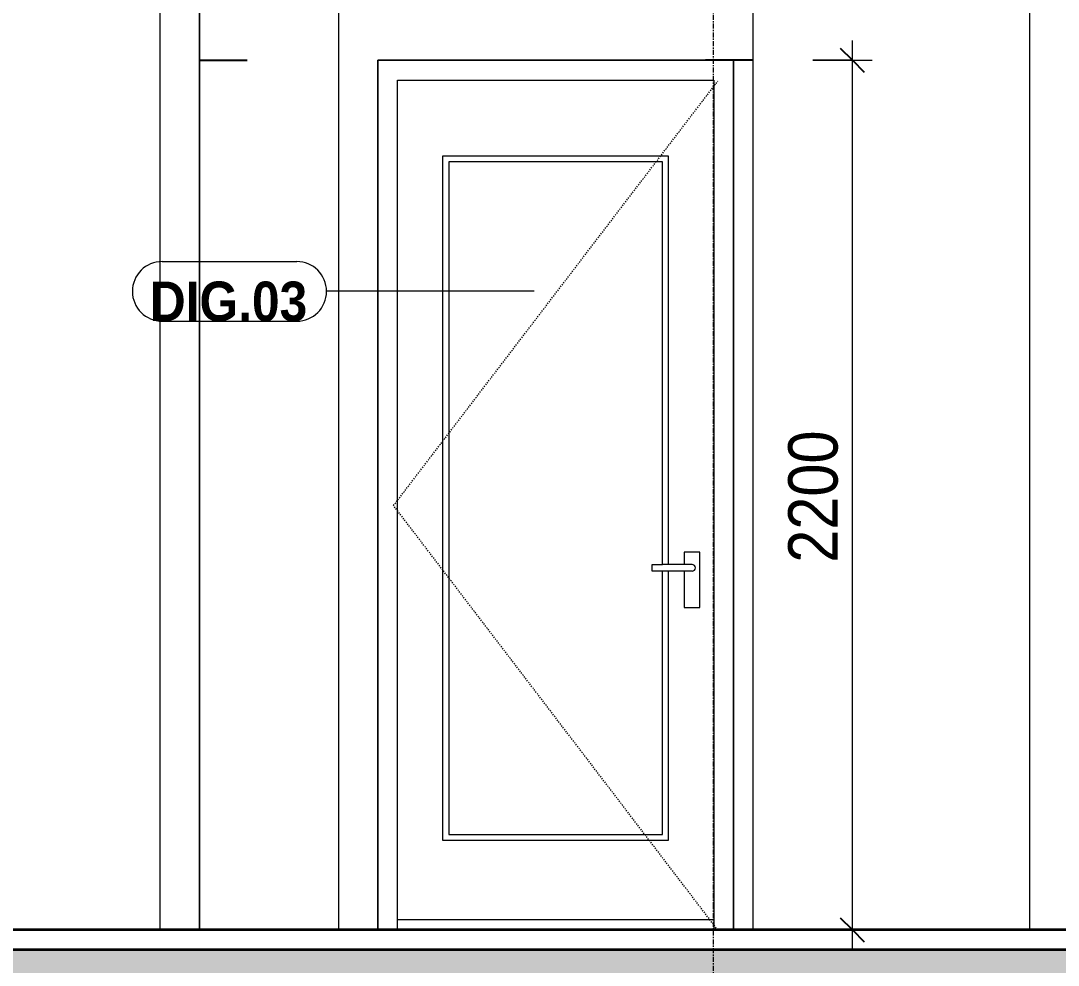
# Model space of a CAD drawing. Header units: millimetres. Extents: x 41758 to 237109, y 3795 to 78637.
# Drawn here: x 60229 to 62854, y 5511 to 7900 of the extents above; entities that cross this region are included whole.
import ezdxf

# ---------------------------------------------------------------- set-up
doc = ezdxf.new("R2010")
doc.units = ezdxf.units.MM
for name, pattern in [('Centre', [31.75, 6.35, -4.7625, 15.875, -4.7625]), ('Dash', [6, 3, -3]), ('Grid Line', [22.225, 12.7, -3.175, 3.175, -3.175]), ('IMPORT-CENTER _2_', [40.64, 25.4, -5.08, 5.08, -5.08])]:
    doc.linetypes.add(name, pattern=pattern)
for name, color, linetype, lineweight in [('0-4', 90, 'Continuous', 5), ('A-ANNO-DIMS', 211, 'Continuous', 9), ('A-ANNO-DIMS-50', 211, 'Continuous', 9), ('A-DETL-GENF-4', 9, 'Continuous', 18), ('A-DETL-GENF-HDLN-1', 7, 'Dash', 18), ('A-DETL-MEDM', 33, 'Continuous', 35), ('A-DOOR', 31, 'Continuous', 18), ('A-DOOR-1', 7, 'Continuous', 18), ('A-DOOR-3', 10, 'Continuous', 25), ('A-DOOR-IDEN', 31, 'Continuous', 9), ('A-FLOR-FNSH-1', 250, 'Continuous', 35), ('A-FLOR-LEVL-2', 51, 'Centre', 9), ('A-WALL', 113, 'Continuous', 18), ('A-WALL-3', 7, 'Continuous', 18), ('G-IMPT', 8, 'Continuous', 18), ('G-IMPT-3', 8, 'IMPORT-CENTER _2_', 18), ('M-EQPM', 50, 'Continuous', 18), ('M-EQPM-2', 50, 'Continuous', 25), ('S-COLS-6', 7, 'Continuous', 18), ('S-GRID-1', 1, 'Grid Line', 9)]:
    doc.layers.add(name, color=color, linetype=linetype, lineweight=lineweight)
doc.styles.add('Arial_B_1', font='arialbd.ttf', dxfattribs={"width": 0.9, "height": 100})
doc.styles.add('UTM Avo', font='', dxfattribs={"width": 0.9, "height": 125})
doc.styles.get('UTM Avo').set_extended_font_data('UTM Avo')
doc.dimstyles.new('1_Dim_chi_tiet_2_5', dxfattribs={"dimscale": 304.8, "dimtxt": 124.912619, "dimasz": 0.19685, "dimexe": 0.164042, "dimexo": 0.0625, "dimgap": 0.016404, "dimtad": 1, "dimdec": 0, "dimrnd": 5, "dimzin": 0, "dimdsep": 46, "dimtxsty": 'UTM Avo', "dimblk1": 'OBLIQUE', "dimblk2": 'OBLIQUE', "dimsah": 1, "dimcen": 0.09, "dimdle": 0.164042, "dimazin": 0, "dimtfac": 1, "dimtdec": 4, "dimtix": 1, "dimtmove": 0, "dimatfit": 3, "dimfxl": 0.328084, "dimfxlon": 1, "dimtvp": 1, "dimtolj": 1, "dimtzin": 0, "dimarcsym": 2})

# ---------------------------------------------------------------- blocks, each defined once
blk = doc.blocks.new('DOOR_CW_01 CANH MO-PANEL KINH - DIG_02-800x2200-CỬA NHÔM KÍNH-400864-TKCS_CĂN HỘ LOẠI 6 - MẶT CẮT 1')
at = {"layer": 'A-DOOR-3'}
blk.add_line((37936.9, 7800), (38056.9, 7800), dxfattribs=at)
blk = doc.blocks.new('DOOR_CW_01 CANH MO-PANEL KINH - DIW_01-900x2200-CỬA GỖ VÂN LAMINATE-553393-TKCS_CĂN HỘ LOẠI 6 - MẶT CẮT 1')
at = {"layer": 'A-DETL-GENF-HDLN-1'}
for p, q in [((38427.4, 6673.5), (39247.4, 7747)), ((39247.4, 5600), (38427.4, 6673.5))]:
    blk.add_line(p, q, dxfattribs=at)
at = {"layer": 'A-DOOR-1'}
for p, q in [((39287.4, 7800), (38387.4, 7800)), ((38387.4, 7800), (38387.4, 5600)), ((39287.4, 5600), (39287.4, 7800)), ((38437.4, 5600), (38437.4, 7750)), ((38437.4, 7750), (39237.4, 7750)), ((39237.4, 7750), (39237.4, 5600)), ((38552.4, 7558), (39122.4, 7558)), ((38552.4, 5826), (38552.4, 7558)), ((39107.4, 7543), (38567.4, 7543)), ((38567.4, 7543), (38567.4, 5841)), ((39107.4, 6524.5), (39107.4, 7543)), ((39122.4, 7558), (39122.4, 6524.5)), ((39162.6, 6556), (39162.6, 6524.5)), ((39202.1, 6556), (39162.6, 6556)), ((39202.1, 6416), (39202.1, 6556)), ((39081.6, 6524.5), (39107.4, 6524.5)), ((39081.6, 6507.5), (39081.6, 6524.5)), ((39182.4, 6524.5), (39107.4, 6524.5)), ((39107.4, 6507.5), (39081.6, 6507.5)), ((39107.4, 5841), (39107.4, 6507.5)), ((39182.4, 6507.5), (39107.4, 6507.5)), ((39122.4, 6507.5), (39122.4, 5826)), ((39162.6, 6507.5), (39162.6, 6416)), ((39162.6, 6416), (39202.1, 6416)), ((38567.4, 5841), (39107.4, 5841)), ((39122.4, 5826), (38552.4, 5826)), ((38437.4, 5626), (39237.4, 5626))]:
    blk.add_line(p, q, dxfattribs=at)
for start, end in [(0, 90), (270, 360)]:
    blk.add_arc((39182.4, 6516), 8.5, start, end, dxfattribs=at)
blk = doc.blocks.new('DOOR_CW_01 CANH MO-PANEL KINH - DIW_01-900x2200-CỬA GỖ VÂN LAMINATE-553375-TKCS_CĂN HỘ LOẠI 6 - MẶT CẮT 1')
at = {"layer": 'A-DOOR-3'}
blk.add_line((39336.9, 7800), (39216.9, 7800), dxfattribs=at)
blk = doc.blocks.new('NCV_TKTC_TANG 2_rvt-2-TKCS_CĂN HỘ LOẠI 6 - MẶT CẮT 1')
at = {"layer": 'A-FLOR-FNSH-1'}
blk.add_line((43336.9, 5600), (35736.9, 5600), dxfattribs=at)
at = {"layer": 'A-WALL-3'}
for p, q in [((37936.9, 8100), (37936.9, 5700)), ((38287.8, 8100), (38287.8, 5600)), ((39336.9, 5600), (39336.9, 8100)), ((38387.4, 5700), (38387.4, 7800)), ((38387.4, 7800), (39287.4, 7800)), ((39287.4, 7800), (39287.4, 5700)), ((37936.9, 5700), (37936.9, 5600)), ((38387.4, 5600), (38387.4, 5700)), ((39287.4, 5700), (39287.4, 5600))]:
    blk.add_line(p, q, dxfattribs=at)
at = {"layer": 'S-COLS-6'}
for p, q in [((40036.9, 5600), (40036.9, 8300)), ((37836.9, 5600), (37836.9, 8100)), ((37936.9, 5600), (37936.9, 8100))]:
    blk.add_line(p, q, dxfattribs=at)
at = {"layer": 'A-DOOR'}
for name in ['DOOR_CW_01 CANH MO-PANEL KINH - DIG_02-800x2200-CỬA NHÔM KÍNH-400864-TKCS_CĂN HỘ LOẠI 6 - MẶT CẮT 1', 'DOOR_CW_01 CANH MO-PANEL KINH - DIW_01-900x2200-CỬA GỖ VÂN LAMINATE-553393-TKCS_CĂN HỘ LOẠI 6 - MẶT CẮT 1', 'DOOR_CW_01 CANH MO-PANEL KINH - DIW_01-900x2200-CỬA GỖ VÂN LAMINATE-553375-TKCS_CĂN HỘ LOẠI 6 - MẶT CẮT 1']:
    blk.add_blockref(name, (0, 0), dxfattribs=at)
blk = doc.blocks.new('TKTC_XREF_251221_MB TANG 2-7 - TKTC_XREF_260130_MB TANG 2-5_dwg_$cc-4746802-TKCS_CĂN HỘ LOẠI 6 - MẶT CẮT 1')
at = {"layer": 'G-IMPT-3'}
for p, q in [((37921.4, 5600), (38042.5, 5600)), ((37982.4, 5600), (37981.5, 5600))]:
    blk.add_line(p, q, dxfattribs=at)
at = {"layer": 'M-EQPM'}
for p, q in [((37982.3, 5600), (37981.7, 5600)), ((37981.7, 5600), (37982, 5600)), ((37982, 5600), (37982.3, 5600)), ((38027, 5600), (38027, 5600))]:
    blk.add_line(p, q, dxfattribs=at)
blk = doc.blocks.new('TKTC_XREF_251221_MB TANG 2-7 - TKTC_XREF_260130_MB TANG 2-5_dwg_CUM U_DN100-4746799-TKCS_CĂN HỘ LOẠI 6 - MẶT CẮT 1')
at = {"layer": 'G-IMPT'}
for p, q in [((37984.2, 5600), (37983.5, 5600)), ((37984.3, 5600), (37983.5, 5600)), ((38034.8, 5600), (37983.5, 5600)), ((37984.2, 5600), (37983.6, 5600)), ((38035.6, 5600), (37984.3, 5600)), ((38036.3, 5600), (38040.1, 5600)), ((38036.4, 5600), (38040.2, 5600)), ((38037.1, 5600), (38040.9, 5600)), ((38037.1, 5600), (38040.9, 5600)), ((38040.1, 5600), (38040.1, 5600)), ((38040.1, 5600), (38040.2, 5600)), ((38040.2, 5600), (38040.2, 5600)), ((38040.9, 5600), (38040.9, 5600)), ((38040.9, 5600), (38040.9, 5600)), ((38040.9, 5600), (38040.9, 5600)), ((38040.9, 5600), (38040.9, 5600)), ((38041.6, 5600), (38041.7, 5600)), ((38042.4, 5600), (38042.5, 5600)), ((38043.2, 5600), (38043.2, 5600)), ((38043.9, 5600), (38044, 5600)), ((38044.7, 5600), (38044.7, 5600)), ((38046, 5600), (38045.2, 5600)), ((38045.2, 5600), (38045.9, 5600)), ((38045.9, 5600), (38046.7, 5600)), ((38045.9, 5600), (38046, 5600)), ((38046.7, 5600), (38046, 5600)), ((38046.7, 5600), (38046.7, 5600))]:
    blk.add_line(p, q, dxfattribs=at)
at = {"layer": 'G-IMPT', "flags": 128}
for points in [[(38034.9, 5600), (37983.5, 5600), (37983.6, 5600)], [(38035.6, 5600), (37984.2, 5600), (37984.2, 5600)], [(38036.3, 5600), (38036.3, 5600), (38034.8, 5600), (38034.9, 5600), (38036.4, 5600), (38036.4, 5600)], [(38037.1, 5600), (38037.1, 5600), (38035.5, 5600), (38035.6, 5600), (38037.1, 5600), (38037.1, 5600)], [(38040.2, 5600), (38036.4, 5600), (38036.3, 5600), (38040.1, 5600)], [(38040.9, 5600), (38037.1, 5600), (38037.1, 5600), (38040.9, 5600)], [(38040.9, 5600), (38045.2, 5600), (38045.2, 5600), (38040.9, 5600)], [(38041.6, 5600), (38045.9, 5600), (38046, 5600), (38041.7, 5600)]]:
    blk.add_lwpolyline(points, dxfattribs=at)
blk = doc.blocks.new('TKTC_XREF_251221_MB TANG 2-7 - TKTC_XREF_260130_MB TANG 2-5_dwg_$cc-4746807-TKCS_CĂN HỘ LOẠI 6 - MẶT CẮT 1')
at = {"layer": 'G-IMPT-3'}
for p, q in [((37892.9, 5600), (38045.9, 5600)), ((37969.5, 5600), (37969.4, 5600))]:
    blk.add_line(p, q, dxfattribs=at)
at = {"layer": 'M-EQPM'}
for p, q in [((37969.4, 5600), (37969.5, 5600)), ((37969.5, 5600), (37969.4, 5600)), ((37969.4, 5600), (37969.4, 5600)), ((38026.3, 5600), (38026.3, 5600))]:
    blk.add_line(p, q, dxfattribs=at)
blk = doc.blocks.new('TKTC_XREF_251221_MB TANG 2-7 - TKTC_XREF_260130_MB TANG 2-5_dwg_CUM U_DN100-4746796-TKCS_CĂN HỘ LOẠI 6 - MẶT CẮT 1')
at = {"layer": 'G-IMPT'}
for p, q in [((37969.4, 5600), (37969.5, 5600)), ((37969.4, 5600), (37969.5, 5600)), ((37969.4, 5600), (37969.5, 5600)), ((38034.2, 5600), (37969.4, 5600)), ((38034.3, 5600), (37969.5, 5600)), ((38036.1, 5600), (38040.9, 5600)), ((38036.1, 5600), (38040.9, 5600)), ((38036.2, 5600), (38041, 5600)), ((38036.2, 5600), (38041, 5600)), ((38040.9, 5600), (38040.9, 5600)), ((38040.9, 5600), (38040.9, 5600)), ((38040.9, 5600), (38040.9, 5600)), ((38041, 5600), (38041, 5600)), ((38041, 5600), (38041, 5600)), ((38041, 5600), (38041, 5600)), ((38041.9, 5600), (38041.9, 5600)), ((38042, 5600), (38042, 5600)), ((38043.8, 5600), (38043.8, 5600)), ((38043.9, 5600), (38043.9, 5600)), ((38045.7, 5600), (38045.7, 5600)), ((38045.9, 5600), (38045.8, 5600)), ((38048.3, 5600), (38047.3, 5600)), ((38047.3, 5600), (38048.3, 5600)), ((38048.4, 5600), (38047.4, 5600)), ((38047.4, 5600), (38048.4, 5600)), ((38048.3, 5600), (38048.3, 5600)), ((38048.4, 5600), (38048.4, 5600))]:
    blk.add_line(p, q, dxfattribs=at)
at = {"layer": 'G-IMPT', "flags": 128}
for points in [[(38034.2, 5600), (37969.4, 5600), (37969.4, 5600)], [(38034.3, 5600), (37969.5, 5600), (37969.5, 5600)], [(38036.1, 5600), (38036.1, 5600), (38034.2, 5600), (38034.2, 5600), (38036.1, 5600), (38036.1, 5600)], [(38036.2, 5600), (38036.2, 5600), (38034.3, 5600), (38034.3, 5600), (38036.2, 5600), (38036.2, 5600)], [(38040.9, 5600), (38036.1, 5600), (38036.1, 5600), (38040.9, 5600)], [(38041, 5600), (38036.2, 5600), (38036.2, 5600), (38041, 5600)], [(38041.9, 5600), (38047.3, 5600), (38047.3, 5600), (38041.9, 5600)], [(38042, 5600), (38047.4, 5600), (38047.4, 5600), (38042, 5600)]]:
    blk.add_lwpolyline(points, dxfattribs=at)
blk = doc.blocks.new('TKTC_XREF_251221_MB TANG 2-7 - TKTC_XREF_260130_MB TANG 2-5_dwg_$cc-4746806-TKCS_CĂN HỘ LOẠI 6 - MẶT CẮT 1')
at = {"layer": 'G-IMPT-3'}
for p, q in [((37893.8, 5600), (38046.8, 5600)), ((37970.2, 5600), (37970.3, 5600))]:
    blk.add_line(p, q, dxfattribs=at)
at = {"layer": 'M-EQPM'}
for p, q in [((37970.3, 5600), (37970.2, 5600)), ((37970.2, 5600), (37970.3, 5600)), ((37970.3, 5600), (37970.3, 5600)), ((38027.1, 5600), (38027.1, 5600))]:
    blk.add_line(p, q, dxfattribs=at)
blk = doc.blocks.new('TKTC_XREF_251221_MB TANG 2-7 - TKTC_XREF_260130_MB TANG 2-5_dwg_$cc-4746801-TKCS_CĂN HỘ LOẠI 6 - MẶT CẮT 1')
at = {"layer": 'G-IMPT-3'}
for p, q in [((37921.8, 5600), (38042.9, 5600)), ((37982.8, 5600), (37981.9, 5600))]:
    blk.add_line(p, q, dxfattribs=at)
at = {"layer": 'M-EQPM'}
for p, q in [((37982.7, 5600), (37982.1, 5600)), ((37982.1, 5600), (37982.4, 5600)), ((37982.4, 5600), (37982.7, 5600)), ((38027.4, 5600), (38027.4, 5600))]:
    blk.add_line(p, q, dxfattribs=at)
blk = doc.blocks.new('TKTC_XREF_251221_MB TANG 2-7 - TKTC_XREF_260130_MB TANG 2-5_dwg_$cc-4746800-TKCS_CĂN HỘ LOẠI 6 - MẶT CẮT 1')
at = {"layer": 'G-IMPT-3'}
for p, q in [((37923.1, 5600), (38044.2, 5600)), ((37984.1, 5600), (37983.2, 5600))]:
    blk.add_line(p, q, dxfattribs=at)
at = {"layer": 'M-EQPM'}
for p, q in [((37984, 5600), (37983.3, 5600)), ((37983.3, 5600), (37983.7, 5600)), ((37983.7, 5600), (37984, 5600)), ((38028.7, 5600), (38028.7, 5600))]:
    blk.add_line(p, q, dxfattribs=at)
blk = doc.blocks.new('TKTC_XREF_251221_MB TANG 2-7 - TKTC_XREF_260130_MB TANG 2-5_dwg_CUM U_DN100-V18-TKCS_CĂN HỘ LOẠI 6 - MẶT CẮT 1')
at = {"layer": 'G-IMPT'}
for p, q in [((37985.9, 5600), (37985.2, 5600)), ((37986, 5600), (37985.2, 5600)), ((38036.5, 5600), (37985.2, 5600)), ((37985.9, 5600), (37985.3, 5600)), ((38037.3, 5600), (37986, 5600)), ((38038, 5600), (38041.8, 5600)), ((38038.1, 5600), (38041.8, 5600)), ((38038.8, 5600), (38042.6, 5600)), ((38038.8, 5600), (38042.6, 5600)), ((38041.8, 5600), (38041.8, 5600)), ((38041.8, 5600), (38041.9, 5600)), ((38041.8, 5600), (38041.8, 5600)), ((38042.5, 5600), (38042.6, 5600)), ((38042.6, 5600), (38042.6, 5600)), ((38042.6, 5600), (38042.6, 5600)), ((38042.6, 5600), (38042.6, 5600)), ((38043.3, 5600), (38043.4, 5600)), ((38044.1, 5600), (38044.1, 5600)), ((38044.9, 5600), (38044.9, 5600)), ((38045.6, 5600), (38045.7, 5600)), ((38046.4, 5600), (38046.4, 5600)), ((38047.6, 5600), (38046.9, 5600)), ((38046.9, 5600), (38047.6, 5600)), ((38048.4, 5600), (38047.6, 5600)), ((38047.6, 5600), (38048.4, 5600)), ((38047.6, 5600), (38047.6, 5600)), ((38048.4, 5600), (38048.4, 5600))]:
    blk.add_line(p, q, dxfattribs=at)
at = {"layer": 'G-IMPT', "flags": 128}
for points in [[(38036.5, 5600), (37985.2, 5600), (37985.3, 5600)], [(38037.2, 5600), (37985.9, 5600), (37985.9, 5600)], [(38038, 5600), (38038, 5600), (38036.5, 5600), (38036.6, 5600), (38038.1, 5600), (38038.1, 5600)], [(38038.8, 5600), (38038.7, 5600), (38037.2, 5600), (38037.3, 5600), (38038.8, 5600), (38038.8, 5600)], [(38041.9, 5600), (38038.1, 5600), (38038, 5600), (38041.8, 5600)], [(38042.6, 5600), (38038.8, 5600), (38038.8, 5600), (38042.5, 5600)], [(38042.6, 5600), (38046.9, 5600), (38046.9, 5600), (38042.6, 5600)], [(38043.3, 5600), (38047.6, 5600), (38047.6, 5600), (38043.3, 5600)]]:
    blk.add_lwpolyline(points, dxfattribs=at)
blk = doc.blocks.new('TKTC_XREF_251221_MB TANG 2-7 - TKTC_XREF_260130_MB TANG 2-5_dwg_$cc-4746795-TKCS_CĂN HỘ LOẠI 6 - MẶT CẮT 1')
at = {"layer": 'G-IMPT-3'}
for p, q in [((37894.6, 5600), (38047.6, 5600)), ((37971.2, 5600), (37971.1, 5600))]:
    blk.add_line(p, q, dxfattribs=at)
at = {"layer": 'M-EQPM'}
for p, q in [((37971.1, 5600), (37971.2, 5600)), ((37971.2, 5600), (37971.1, 5600)), ((37971.1, 5600), (37971.1, 5600)), ((38028, 5600), (38028, 5600))]:
    blk.add_line(p, q, dxfattribs=at)
blk = doc.blocks.new('TKTC_XREF_251221_MB TANG 2-7 - TKTC_XREF_260130_MB TANG 2-5_dwg_CUM U_DN100-V19-TKCS_CĂN HỘ LOẠI 6 - MẶT CẮT 1')
at = {"layer": 'G-IMPT'}
for p, q in [((37971.1, 5600), (37971.2, 5600)), ((37971.1, 5600), (37971.2, 5600)), ((37971.1, 5600), (37971.2, 5600)), ((38035.9, 5600), (37971.1, 5600)), ((38036, 5600), (37971.2, 5600)), ((38037.8, 5600), (38042.6, 5600)), ((38037.8, 5600), (38042.6, 5600)), ((38037.9, 5600), (38042.7, 5600)), ((38037.9, 5600), (38042.7, 5600)), ((38042.6, 5600), (38042.6, 5600)), ((38042.6, 5600), (38042.6, 5600)), ((38042.6, 5600), (38042.6, 5600)), ((38042.7, 5600), (38042.7, 5600)), ((38042.7, 5600), (38042.7, 5600)), ((38042.7, 5600), (38042.7, 5600)), ((38043.6, 5600), (38043.6, 5600)), ((38043.7, 5600), (38043.7, 5600)), ((38045.5, 5600), (38045.5, 5600)), ((38045.6, 5600), (38045.6, 5600)), ((38047.4, 5600), (38047.4, 5600)), ((38047.5, 5600), (38047.5, 5600)), ((38049.9, 5600), (38049, 5600)), ((38049, 5600), (38049.9, 5600)), ((38050, 5600), (38049.1, 5600)), ((38049.1, 5600), (38050.1, 5600)), ((38049.9, 5600), (38049.9, 5600)), ((38050.1, 5600), (38050, 5600))]:
    blk.add_line(p, q, dxfattribs=at)
at = {"layer": 'G-IMPT', "flags": 128}
for points in [[(38035.9, 5600), (37971.1, 5600), (37971.1, 5600)], [(38036, 5600), (37971.2, 5600), (37971.2, 5600)], [(38037.8, 5600), (38037.8, 5600), (38035.9, 5600), (38035.9, 5600), (38037.8, 5600), (38037.8, 5600)], [(38037.9, 5600), (38037.9, 5600), (38036, 5600), (38036, 5600), (38037.9, 5600), (38037.9, 5600)], [(38042.6, 5600), (38037.8, 5600), (38037.8, 5600), (38042.6, 5600)], [(38042.7, 5600), (38037.9, 5600), (38037.9, 5600), (38042.7, 5600)], [(38043.6, 5600), (38049, 5600), (38049, 5600), (38043.6, 5600)], [(38043.7, 5600), (38049.1, 5600), (38049.1, 5600), (38043.7, 5600)]]:
    blk.add_lwpolyline(points, dxfattribs=at)
blk = doc.blocks.new('TKTC_XREF_251221_MB TANG 2-7 - TKTC_XREF_260130_MB TANG 2-5_dwg_$cc-4746798-TKCS_CĂN HỘ LOẠI 6 - MẶT CẮT 1')
at = {"layer": 'G-IMPT-3'}
for p, q in [((37895.4, 5600), (38048.5, 5600)), ((37971.9, 5600), (37972, 5600))]:
    blk.add_line(p, q, dxfattribs=at)
at = {"layer": 'M-EQPM'}
for p, q in [((37972, 5600), (37971.9, 5600)), ((37971.9, 5600), (37972, 5600)), ((37972, 5600), (37972, 5600)), ((38028.8, 5600), (38028.8, 5600))]:
    blk.add_line(p, q, dxfattribs=at)
blk = doc.blocks.new('TKTC_XREF_251221_MB TANG 2-7 - TKTC_XREF_260130_MB TANG 2-5_dwg_$cc-4746797-TKCS_CĂN HỘ LOẠI 6 - MẶT CẮT 1')
at = {"layer": 'G-IMPT-3'}
for p, q in [((37923.5, 5600), (38044.6, 5600)), ((37984.5, 5600), (37983.6, 5600))]:
    blk.add_line(p, q, dxfattribs=at)
at = {"layer": 'M-EQPM'}
for p, q in [((37984.4, 5600), (37983.7, 5600)), ((37983.7, 5600), (37984.1, 5600)), ((37984.1, 5600), (37984.4, 5600)), ((38029.1, 5600), (38029.1, 5600))]:
    blk.add_line(p, q, dxfattribs=at)
blk = doc.blocks.new('TKTC_XREF_251221_MB TANG 2-7 - TKTC_XREF_260130_MB TANG 2-5_dwg_THU NUOC - THU NUOC-444531-TKCS_MB TẦNG 1-4746810-TKCS_CĂN HỘ LOẠI 6 - MẶT CẮT 1')
at = {"layer": 'G-IMPT'}
for p, q in [((44035.4, 5600), (44185.4, 5600)), ((44185.4, 5600), (44035.4, 5600)), ((44060.4, 5600), (44160.4, 5600)), ((44160.4, 5600), (44060.4, 5600)), ((44076.3, 5600), (44070.3, 5600)), ((44070.3, 5600), (44076.3, 5600)), ((44082.7, 5600), (44088.7, 5600)), ((44088.7, 5600), (44082.7, 5600)), ((44095.2, 5600), (44101.2, 5600)), ((44101.2, 5600), (44095.2, 5600)), ((44113.6, 5600), (44107.6, 5600)), ((44107.6, 5600), (44113.6, 5600)), ((44113.6, 5600), (44107.6, 5600)), ((44107.6, 5600), (44113.6, 5600)), ((44110.4, 5600), (44110.4, 5600)), ((44110.4, 5600), (44110.4, 5600)), ((44110.4, 5600), (44110.4, 5600)), ((44110.4, 5600), (44110.4, 5600)), ((44125.6, 5600), (44119.6, 5600)), ((44119.6, 5600), (44125.6, 5600)), ((44138.1, 5600), (44132.1, 5600)), ((44132.1, 5600), (44138.1, 5600)), ((44144.4, 5600), (44150.4, 5600)), ((44150.4, 5600), (44144.4, 5600))]:
    blk.add_line(p, q, dxfattribs=at)
blk = doc.blocks.new('TKTC_XREF_251221_MB TANG 2-7 - TKTC_XREF_251221_MB TANG 2-7-2039446-TKCS_CĂN HỘ LOẠI 6 - MẶT CẮT 1')
at = {"layer": 'M-EQPM'}
for p, q in [((37985.7, 5600), (37936.6, 5600)), ((37936.6, 5600), (37985.7, 5600)), ((38035.3, 5600), (38084.5, 5600)), ((38084.5, 5600), (38035.3, 5600)), ((38035.3, 5600), (38084.5, 5600)), ((38084.5, 5600), (38035.3, 5600)), ((38035.7, 5600), (38084.9, 5600)), ((38084.9, 5600), (38035.7, 5600)), ((38035.7, 5600), (38084.9, 5600)), ((38084.9, 5600), (38035.7, 5600)), ((38036.1, 5600), (38085.3, 5600)), ((38085.3, 5600), (38036.1, 5600)), ((38037, 5600), (38086.2, 5600)), ((38086.2, 5600), (38037, 5600))]:
    blk.add_line(p, q, dxfattribs=at)
at = {"layer": 'M-EQPM-2'}
blk.add_line((35057.4, 5600), (45537, 5600), dxfattribs=at)
for name, p in [('TKTC_XREF_251221_MB TANG 2-7 - TKTC_XREF_260130_MB TANG 2-5_dwg_THU NUOC - THU NUOC-444531-TKCS_MB TẦNG 1-4746810-TKCS_CĂN HỘ LOẠI 6 - MẶT CẮT 1', (-6526.7, 0)), ('TKTC_XREF_251221_MB TANG 2-7 - TKTC_XREF_260130_MB TANG 2-5_dwg_$cc-4746807-TKCS_CĂN HỘ LOẠI 6 - MẶT CẮT 1', (0, 0)), ('TKTC_XREF_251221_MB TANG 2-7 - TKTC_XREF_260130_MB TANG 2-5_dwg_$cc-4746807-TKCS_CĂN HỘ LOẠI 6 - MẶT CẮT 1', (0, 0)), ('TKTC_XREF_251221_MB TANG 2-7 - TKTC_XREF_260130_MB TANG 2-5_dwg_$cc-4746795-TKCS_CĂN HỘ LOẠI 6 - MẶT CẮT 1', (-1.3, 0)), ('TKTC_XREF_251221_MB TANG 2-7 - TKTC_XREF_260130_MB TANG 2-5_dwg_$cc-4746807-TKCS_CĂN HỘ LOẠI 6 - MẶT CẮT 1', (0.8, 0)), ('TKTC_XREF_251221_MB TANG 2-7 - TKTC_XREF_260130_MB TANG 2-5_dwg_$cc-4746806-TKCS_CĂN HỘ LOẠI 6 - MẶT CẮT 1', (0, 0)), ('TKTC_XREF_251221_MB TANG 2-7 - TKTC_XREF_260130_MB TANG 2-5_dwg_$cc-4746806-TKCS_CĂN HỘ LOẠI 6 - MẶT CẮT 1', (0, 0)), ('TKTC_XREF_251221_MB TANG 2-7 - TKTC_XREF_260130_MB TANG 2-5_dwg_$cc-4746795-TKCS_CĂN HỘ LOẠI 6 - MẶT CẮT 1', (-0.5, 0)), ('TKTC_XREF_251221_MB TANG 2-7 - TKTC_XREF_260130_MB TANG 2-5_dwg_$cc-4746798-TKCS_CĂN HỘ LOẠI 6 - MẶT CẮT 1', (-1.3, 0)), ('TKTC_XREF_251221_MB TANG 2-7 - TKTC_XREF_260130_MB TANG 2-5_dwg_$cc-4746806-TKCS_CĂN HỘ LOẠI 6 - MẶT CẮT 1', (0.5, 0)), ('TKTC_XREF_251221_MB TANG 2-7 - TKTC_XREF_260130_MB TANG 2-5_dwg_$cc-4746795-TKCS_CĂN HỘ LOẠI 6 - MẶT CẮT 1', (0, 0)), ('TKTC_XREF_251221_MB TANG 2-7 - TKTC_XREF_260130_MB TANG 2-5_dwg_$cc-4746798-TKCS_CĂN HỘ LOẠI 6 - MẶT CẮT 1', (-0.8, 0)), ('TKTC_XREF_251221_MB TANG 2-7 - TKTC_XREF_260130_MB TANG 2-5_dwg_$cc-4746798-TKCS_CĂN HỘ LOẠI 6 - MẶT CẮT 1', (0, 0)), ('TKTC_XREF_251221_MB TANG 2-7 - TKTC_XREF_260130_MB TANG 2-5_dwg_$cc-4746802-TKCS_CĂN HỘ LOẠI 6 - MẶT CẮT 1', (0, 0)), ('TKTC_XREF_251221_MB TANG 2-7 - TKTC_XREF_260130_MB TANG 2-5_dwg_$cc-4746802-TKCS_CĂN HỘ LOẠI 6 - MẶT CẮT 1', (0, 0)), ('TKTC_XREF_251221_MB TANG 2-7 - TKTC_XREF_260130_MB TANG 2-5_dwg_$cc-4746801-TKCS_CĂN HỘ LOẠI 6 - MẶT CẮT 1', (0, 0)), ('TKTC_XREF_251221_MB TANG 2-7 - TKTC_XREF_260130_MB TANG 2-5_dwg_$cc-4746801-TKCS_CĂN HỘ LOẠI 6 - MẶT CẮT 1', (0, 0)), ('TKTC_XREF_251221_MB TANG 2-7 - TKTC_XREF_260130_MB TANG 2-5_dwg_$cc-4746800-TKCS_CĂN HỘ LOẠI 6 - MẶT CẮT 1', (-1.3, 0)), ('TKTC_XREF_251221_MB TANG 2-7 - TKTC_XREF_260130_MB TANG 2-5_dwg_$cc-4746802-TKCS_CĂN HỘ LOẠI 6 - MẶT CẮT 1', (0.4, 0)), ('TKTC_XREF_251221_MB TANG 2-7 - TKTC_XREF_260130_MB TANG 2-5_dwg_$cc-4746797-TKCS_CĂN HỘ LOẠI 6 - MẶT CẮT 1', (-1.3, 0)), ('TKTC_XREF_251221_MB TANG 2-7 - TKTC_XREF_260130_MB TANG 2-5_dwg_$cc-4746801-TKCS_CĂN HỘ LOẠI 6 - MẶT CẮT 1', (0.4, 0)), ('TKTC_XREF_251221_MB TANG 2-7 - TKTC_XREF_260130_MB TANG 2-5_dwg_$cc-4746800-TKCS_CĂN HỘ LOẠI 6 - MẶT CẮT 1', (-0.9, 0)), ('TKTC_XREF_251221_MB TANG 2-7 - TKTC_XREF_260130_MB TANG 2-5_dwg_$cc-4746797-TKCS_CĂN HỘ LOẠI 6 - MẶT CẮT 1', (-0.9, 0)), ('TKTC_XREF_251221_MB TANG 2-7 - TKTC_XREF_260130_MB TANG 2-5_dwg_$cc-4746800-TKCS_CĂN HỘ LOẠI 6 - MẶT CẮT 1', (0, 0)), ('TKTC_XREF_251221_MB TANG 2-7 - TKTC_XREF_260130_MB TANG 2-5_dwg_$cc-4746797-TKCS_CĂN HỘ LOẠI 6 - MẶT CẮT 1', (0, 0)), ('TKTC_XREF_251221_MB TANG 2-7 - TKTC_XREF_260130_MB TANG 2-5_dwg_CUM U_DN100-4746796-TKCS_CĂN HỘ LOẠI 6 - MẶT CẮT 1', (0, 0)), ('TKTC_XREF_251221_MB TANG 2-7 - TKTC_XREF_260130_MB TANG 2-5_dwg_CUM U_DN100-4746796-TKCS_CĂN HỘ LOẠI 6 - MẶT CẮT 1', (0, 0)), ('TKTC_XREF_251221_MB TANG 2-7 - TKTC_XREF_260130_MB TANG 2-5_dwg_CUM U_DN100-V19-TKCS_CĂN HỘ LOẠI 6 - MẶT CẮT 1', (-1.3, 0)), ('TKTC_XREF_251221_MB TANG 2-7 - TKTC_XREF_260130_MB TANG 2-5_dwg_CUM U_DN100-4746796-TKCS_CĂN HỘ LOẠI 6 - MẶT CẮT 1', (0.8, 0)), ('TKTC_XREF_251221_MB TANG 2-7 - TKTC_XREF_260130_MB TANG 2-5_dwg_CUM U_DN100-4746796-TKCS_CĂN HỘ LOẠI 6 - MẶT CẮT 1', (0.8, 0)), ('TKTC_XREF_251221_MB TANG 2-7 - TKTC_XREF_260130_MB TANG 2-5_dwg_CUM U_DN100-4746796-TKCS_CĂN HỘ LOẠI 6 - MẶT CẮT 1', (0.8, 0)), ('TKTC_XREF_251221_MB TANG 2-7 - TKTC_XREF_260130_MB TANG 2-5_dwg_CUM U_DN100-V19-TKCS_CĂN HỘ LOẠI 6 - MẶT CẮT 1', (-0.4, 0)), ('TKTC_XREF_251221_MB TANG 2-7 - TKTC_XREF_260130_MB TANG 2-5_dwg_CUM U_DN100-V19-TKCS_CĂN HỘ LOẠI 6 - MẶT CẮT 1', (-0.5, 0)), ('TKTC_XREF_251221_MB TANG 2-7 - TKTC_XREF_260130_MB TANG 2-5_dwg_CUM U_DN100-4746796-TKCS_CĂN HỘ LOẠI 6 - MẶT CẮT 1', (1.3, 0)), ('TKTC_XREF_251221_MB TANG 2-7 - TKTC_XREF_260130_MB TANG 2-5_dwg_CUM U_DN100-V19-TKCS_CĂN HỘ LOẠI 6 - MẶT CẮT 1', (0, 0)), ('TKTC_XREF_251221_MB TANG 2-7 - TKTC_XREF_260130_MB TANG 2-5_dwg_CUM U_DN100-V19-TKCS_CĂN HỘ LOẠI 6 - MẶT CẮT 1', (0, 0)), ('TKTC_XREF_251221_MB TANG 2-7 - TKTC_XREF_260130_MB TANG 2-5_dwg_CUM U_DN100-V19-TKCS_CĂN HỘ LOẠI 6 - MẶT CẮT 1', (0.8, 0)), ('TKTC_XREF_251221_MB TANG 2-7 - TKTC_XREF_260130_MB TANG 2-5_dwg_CUM U_DN100-4746799-TKCS_CĂN HỘ LOẠI 6 - MẶT CẮT 1', (0, 0)), ('TKTC_XREF_251221_MB TANG 2-7 - TKTC_XREF_260130_MB TANG 2-5_dwg_CUM U_DN100-4746799-TKCS_CĂN HỘ LOẠI 6 - MẶT CẮT 1', (0, 0)), ('TKTC_XREF_251221_MB TANG 2-7 - TKTC_XREF_260130_MB TANG 2-5_dwg_CUM U_DN100-4746799-TKCS_CĂN HỘ LOẠI 6 - MẶT CẮT 1', (0.4, 0)), ('TKTC_XREF_251221_MB TANG 2-7 - TKTC_XREF_260130_MB TANG 2-5_dwg_CUM U_DN100-V18-TKCS_CĂN HỘ LOẠI 6 - MẶT CẮT 1', (-1.3, 0)), ('TKTC_XREF_251221_MB TANG 2-7 - TKTC_XREF_260130_MB TANG 2-5_dwg_CUM U_DN100-4746799-TKCS_CĂN HỘ LOẠI 6 - MẶT CẮT 1', (0.4, 0)), ('TKTC_XREF_251221_MB TANG 2-7 - TKTC_XREF_260130_MB TANG 2-5_dwg_CUM U_DN100-4746799-TKCS_CĂN HỘ LOẠI 6 - MẶT CẮT 1', (0.4, 0)), ('TKTC_XREF_251221_MB TANG 2-7 - TKTC_XREF_260130_MB TANG 2-5_dwg_CUM U_DN100-V18-TKCS_CĂN HỘ LOẠI 6 - MẶT CẮT 1', (-0.9, 0)), ('TKTC_XREF_251221_MB TANG 2-7 - TKTC_XREF_260130_MB TANG 2-5_dwg_CUM U_DN100-4746799-TKCS_CĂN HỘ LOẠI 6 - MẶT CẮT 1', (0.8, 0)), ('TKTC_XREF_251221_MB TANG 2-7 - TKTC_XREF_260130_MB TANG 2-5_dwg_CUM U_DN100-V18-TKCS_CĂN HỘ LOẠI 6 - MẶT CẮT 1', (-0.9, 0)), ('TKTC_XREF_251221_MB TANG 2-7 - TKTC_XREF_260130_MB TANG 2-5_dwg_CUM U_DN100-V18-TKCS_CĂN HỘ LOẠI 6 - MẶT CẮT 1', (-0.5, 0)), ('TKTC_XREF_251221_MB TANG 2-7 - TKTC_XREF_260130_MB TANG 2-5_dwg_CUM U_DN100-V18-TKCS_CĂN HỘ LOẠI 6 - MẶT CẮT 1', (0, 0)), ('TKTC_XREF_251221_MB TANG 2-7 - TKTC_XREF_260130_MB TANG 2-5_dwg_CUM U_DN100-V18-TKCS_CĂN HỘ LOẠI 6 - MẶT CẮT 1', (0.4, 0))]:
    blk.add_blockref(name, p)
at = {"extrusion": (0, 0, -1)}
for name, p in [('TKTC_XREF_251221_MB TANG 2-7 - TKTC_XREF_260130_MB TANG 2-5_dwg_CUM U_DN100-4746796-TKCS_CĂN HỘ LOẠI 6 - MẶT CẮT 1', (-76020.2, 0)), ('TKTC_XREF_251221_MB TANG 2-7 - TKTC_XREF_260130_MB TANG 2-5_dwg_CUM U_DN100-4746796-TKCS_CĂN HỘ LOẠI 6 - MẶT CẮT 1', (-76021, 0)), ('TKTC_XREF_251221_MB TANG 2-7 - TKTC_XREF_260130_MB TANG 2-5_dwg_CUM U_DN100-4746799-TKCS_CĂN HỘ LOẠI 6 - MẶT CẮT 1', (-76020.6, 0)), ('TKTC_XREF_251221_MB TANG 2-7 - TKTC_XREF_260130_MB TANG 2-5_dwg_CUM U_DN100-4746799-TKCS_CĂN HỘ LOẠI 6 - MẶT CẮT 1', (-76021, 0)), ('TKTC_XREF_251221_MB TANG 2-7 - TKTC_XREF_260130_MB TANG 2-5_dwg_$cc-4746806-TKCS_CĂN HỘ LOẠI 6 - MẶT CẮT 1', (-76021, 0)), ('TKTC_XREF_251221_MB TANG 2-7 - TKTC_XREF_260130_MB TANG 2-5_dwg_$cc-4746807-TKCS_CĂN HỘ LOẠI 6 - MẶT CẮT 1', (-76021, 0)), ('TKTC_XREF_251221_MB TANG 2-7 - TKTC_XREF_260130_MB TANG 2-5_dwg_$cc-4746801-TKCS_CĂN HỘ LOẠI 6 - MẶT CẮT 1', (-76021, 0)), ('TKTC_XREF_251221_MB TANG 2-7 - TKTC_XREF_260130_MB TANG 2-5_dwg_$cc-4746802-TKCS_CĂN HỘ LOẠI 6 - MẶT CẮT 1', (-76021, 0))]:
    blk.add_blockref(name, p, dxfattribs=at)
blk = doc.blocks.new('DIMBLOCK63-TKCS_CĂN HỘ LOẠI 6 - MẶT CẮT 1')
at = {"layer": 'A-ANNO-DIMS-50'}
for p, q in [((62333.3, 5550), (62333.3, 7850)), ((62233.3, 7800), (62383.3, 7800)), ((62333.3, 7800), (62233.3, 7800)), ((62233.3, 5600), (62383.3, 5600)), ((62333.3, 5600), (62233.3, 5600))]:
    blk.add_line(p, q, dxfattribs=at)
at = {"layer": 'A-ANNO-DIMS-50', "lineweight": 25}
for p, q in [((62333.3, 7800), (62303.3, 7830)), ((62333.3, 7800), (62363.3, 7770)), ((62333.3, 5600), (62303.3, 5630)), ((62333.3, 5600), (62363.3, 5570))]:
    blk.add_line(p, q, dxfattribs=at)
at = {"layer": 'A-ANNO-DIMS-50', "color": 0, "insert": (62170.9, 6528.8), "char_height": 125, "width": 410.824, "attachment_point": 1, "rotation": 90, "line_spacing_factor": 1.110334, "style": 'UTM Avo'}
blk.add_mtext('2200', dxfattribs=at)
blk = doc.blocks.new('_Oblique')
at = {"color": 0, "linetype": 'ByBlock', "lineweight": -2}
blk.add_line((-0.5, -0.5), (0.5, 0.5), dxfattribs=at)
blk = doc.blocks.new('STN_Door Tag - STN_Door Tag-1788670-TKCS_CĂN HỘ LOẠI 6 - MẶT CẮT 1')
at = {"layer": 'A-DOOR-IDEN'}
for p, q in [((35911.9, 7097), (36252, 7097)), ((35911.9, 6946.1), (36252, 6946.1))]:
    blk.add_line(p, q, dxfattribs=at)
for centre, start, end in [((35911.9, 7021.6), 90, 270), ((36252, 7021.6), 270, 90)]:
    blk.add_arc(centre, 75.5, start, end, dxfattribs=at)

msp = doc.modelspace()

# ---------------------------------------------------------------- hatches: boundary and pattern name
at = {"layer": 'A-DETL-GENF-4'}
h = msp.add_hatch(dxfattribs=at)
h.set_pattern_fill('FP_4', color=256, style=0, pattern_type=2)
h.set_pattern_definition([(50, (63535.37, 15875), (364.368, -31.878), [38.1, -419.1]), (355, (63535.37, 15875), (-70.486, 382.113), [30.48, -335.28]), (100.451, (63565.73, 15872.34), (293.885, 350.233), [32.38, -356.18]), (46.184, (63535.37, 15976.6), (542.158, -84.086), [57.15, -628.65]), (96.636, (63580.55, 15969.6), (474.805, 494.855), [48.57, -534.27]), (351.184, (63535.37, 15976.6), (474.81, 494.85), [45.72, -502.92]), (21, (63586.17, 15951.2), (303.2285, -204.5305), [38.1, -419.1]), (326, (63586.17, 15951.2), (123.604, 368.376), [30.48, -335.28]), (71.451, (63611.43, 15934.16), (426.834, 163.843), [32.38, -356.18]), (37.5, (63535.37, 15875), (6.1766, 169.1102), [3.353, -327.863, 3.353, -337.007, -336.55]), (37.5, (63535.37, 15875), (6.1766, 169.1102), [-671.576, 3.353, -333.197]), (7.5, (63535.37, 15875), (133.639, 200.3615), [3.353, -190.703, 3.353, -320.243, -128.27]), (7.5, (63535.37, 15875), (133.639, 200.3615), [-517.652, 3.353, -124.917]), (327.5, (63422.08, 15875), (271.1818, -11.4584), [3.353, -123.647, 3.353, -392.887, -525.78]), (327.5, (63422.08, 15875), (271.1818, -11.4584), [-523.24, 3.353, -522.427]), (317.5, (63371.28, 15875), (296.2585, 50.853), [3.353, -161.747, 3.353, -259.791, -373.38]), (317.5, (63371.28, 15875), (296.2585, 50.853), [-428.244, 3.353, -370.027]), (45, (63535.37, 15875), (-125.7236, 125.7236), []), (45, (63535.37, 16065.5), (-125.7236, 125.7236), [])])
h.paths.add_polyline_path([(67280.4, 4960), (67282.1, 4960), (67282.1, 5335), (68282.5, 5335), (68282.5, 5150), (68482.5, 5150), (68482.5, 5330), (68842.3, 5330), (68842.3, 5500), (68482.5, 5500), (68482.1, 5700), (68282.1, 5700), (68282.1, 5500), (66282.1, 5500), (66282.1, 5550), (57802.5, 5550), (57802.5, 5350), (58280.4, 5350), (58280.4, 5100), (58480.4, 5100), (58480.4, 5385), (62680.8, 5385), (62680.8, 4960), (62980.8, 4960), (62980.8, 5385), (66282.1, 5385), (66282.1, 5335), (66980.4, 5335), (66980.4, 4960), (67102.7, 4960)])

# ---------------------------------------------------------------- linework, layer by layer
at = {"layer": 'A-DETL-MEDM'}
msp.add_line((66282.1, 5550), (57802.5, 5550), dxfattribs=at)
at = {"layer": 'A-DOOR-IDEN'}
msp.add_line((61528.2, 7215.9), (61002.8, 7215.9), dxfattribs=at)
at = {"layer": 'A-FLOR-LEVL-2'}
msp.add_line((57239, 5600), (69318.1, 5600), dxfattribs=at)
at = {"layer": 'A-WALL'}
msp.add_line((61032.9, 8100), (61032.9, 5600), dxfattribs=at)
at = {"layer": 'S-GRID-1'}
for p, q in [((61982.1, 5657.6), (61982.1, 8691.4)), ((61982.1, 4407.6), (61982.1, 5657.6))]:
    msp.add_line(p, q, dxfattribs=at)

# ---------------------------------------------------------------- block references
at = {"layer": '0-4'}
msp.add_blockref('NCV_TKTC_TANG 2_rvt-2-TKCS_CĂN HỘ LOẠI 6 - MẶT CẮT 1', (22745.1, 0), dxfattribs=at)
at = {"layer": 'A-DOOR-IDEN'}
msp.add_blockref('STN_Door Tag - STN_Door Tag-1788670-TKCS_CĂN HỘ LOẠI 6 - MẶT CẮT 1', (24675.4, 193.8), dxfattribs=at)
at = {"layer": 'M-EQPM'}
msp.add_blockref('TKTC_XREF_251221_MB TANG 2-7 - TKTC_XREF_251221_MB TANG 2-7-2039446-TKCS_CĂN HỘ LOẠI 6 - MẶT CẮT 1', (22745.1, 0), dxfattribs=at)

# ---------------------------------------------------------------- texts
at = {"layer": 'A-DOOR-IDEN', "insert": (60755, 7189.4), "char_height": 100, "width": 407.7, "attachment_point": 5, "line_spacing_factor": 0.936439, "style": 'Arial_B_1'}
msp.add_mtext('\\pt2.25,4.5,6.75,9,11.25,13.5,15.75,18,20.25,22.5,24.75,27,29.25,31.5,33.75,36,38.25,40.5,42.75,45,47.25,49.5,51.75,54,56.25,58.5,60.75,63,65.25,67.5,69.75,72;DIG.03', dxfattribs=at)

# ---------------------------------------------------------------- dimensions: what is measured, and where the dimension line sits
at = {"layer": 'A-ANNO-DIMS'}
dim = msp.add_linear_dim(base=(62333.3, 7800), p1=(62233.3, 5600), p2=(62233.3, 7800), angle=90, dimstyle='1_Dim_chi_tiet_2_5', override={"dimpost": '<>', "dimfxl": 2200}, dxfattribs=at)
dim.commit()
dim.dimension.update_dxf_attribs({"geometry": 'DIMBLOCK63-TKCS_CĂN HỘ LOẠI 6 - MẶT CẮT 1', "text_midpoint": (62263.6, 6700)})

doc.saveas('drawing.dxf')
